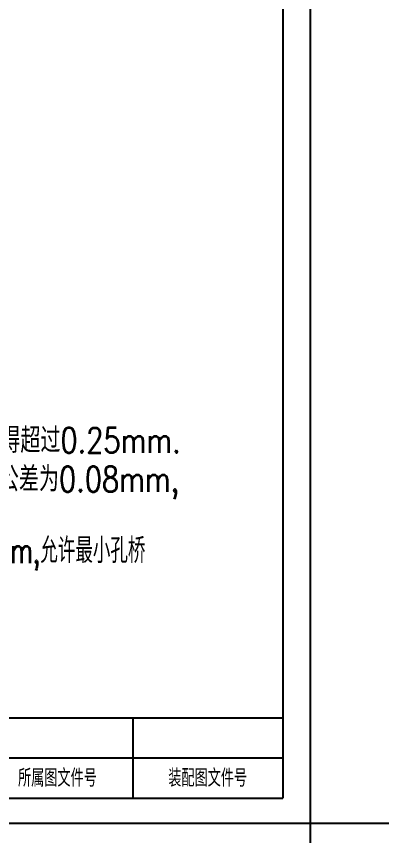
# Model space of a CAD drawing. Extents: x 1146 to 4564, y 131 to 1670.
# Drawn here: x 3715.6 to 3788.5, y 1370.5 to 1534 of the extents above; entities that cross this region are included whole.
import ezdxf

# ---------------------------------------------------------------- set-up
doc = ezdxf.new("R2010")
doc.units = 0
doc.header["$LTSCALE"] = 2
doc.header["$MEASUREMENT"] = 0
doc.layers.get('0').update_dxf_attribs({"linetype": 'CONTINUOUS'})
for name, color, linetype in [('文字', 7, 'CONTINUOUS'), ('粗线', 3, 'CONTINUOUS'), ('细线', 7, 'CONTINUOUS')]:
    doc.layers.add(name, color=color, linetype=linetype)
doc.styles.add('HZ', font='TXT.shx', dxfattribs={"width": 0.65, "bigfont": 'HZTXT.shx'})

msp = doc.modelspace()

# ---------------------------------------------------------------- linework, layer by layer
at = {"color": 7, "linetype": 'Continuous'}
for p, q in [((3774.3, 1076.03), (3774.3, 1670.03)), ((3353.8, 1373.03), (4194.8, 1373.03))]:
    msp.add_line(p, q, dxfattribs=at)
at = {"layer": '粗线'}
for p, q in [((3768.8, 1665.03), (3768.8, 1378.03)), ((3738.8, 1394.03), (3738.8, 1378.03)), ((3588.8, 1386.03), (3768.8, 1386.03)), ((3378.8, 1378.03), (3768.8, 1378.03))]:
    msp.add_line(p, q, dxfattribs=at)
at = {"layer": '细线'}
msp.add_line((3588.8, 1394.03), (3768.8, 1394.03), dxfattribs=at)

# ---------------------------------------------------------------- texts
at = {"style": 'HZ', "width": 0.8}
for s, p in [('1.管板密封面应与轴线垂直,垂直度公差不得超过0.25mm.', (3637.53, 1446.92)), ('  其垂直度公差为0.08mm,', (3688.96, 1439.17))]:
    msp.add_text(s, height=5, dxfattribs=at).set_placement(p)
at = {"color": 7, "linetype": 'Continuous', "style": 'HZ', "width": 0.7}
msp.add_text('3.管板钻孔后>96%的孔桥宽度必须>5.85mm,允许最小孔桥', height=5, dxfattribs=at).set_placement((3636.05, 1424.93))
at = {"layer": '文字', "style": 'HZ', "width": 0.75}
for s, p in [('所属图文件号', (3715.91, 1380.29)), ('装配图文件号', (3745.91, 1380.29))]:
    msp.add_text(s, height=3.5, dxfattribs=at).set_placement(p)

doc.saveas('drawing.dxf')
